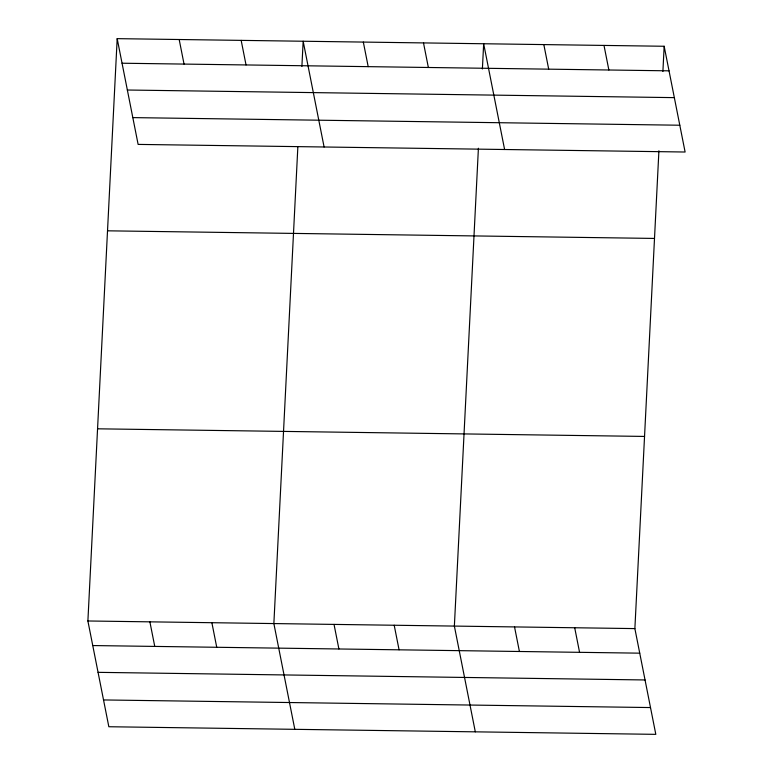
<?xml version="1.0" encoding="UTF-8"?>
<svg xmlns="http://www.w3.org/2000/svg" width="773" height="773" viewBox="0 0 773 773"><rect width="100%" height="100%" fill="white"/><g stroke="black" fill="none" stroke-linecap="round" stroke-linejoin="round"><path stroke-width="1.16" d="M658.915 150.754L634.875 628.594L655.813 734.35L108.838 726.736L87.89 620.98L117.187 38.65L664.162 46.264L685.11 152.02L138.125 144.406L117.187 38.65M297.847 146.928L273.864 623.569L294.803 729.326M301.895 66.459L303.161 41.24L324.1 146.996M478.41 148.242L454.369 626.082L475.308 731.838M482.391 68.971L483.666 43.752L504.605 149.508M662.896 71.493L664.162 46.264M122.047 63.222L669.032 70.836M127.352 90.016L674.336 97.63M132.821 117.612L679.805 125.226M107.524 230.818L654.499 238.432M97.562 428.812L644.537 436.426M87.89 620.98L634.875 628.594M92.76 645.552L639.735 653.166M98.065 672.346L645.04 679.96M103.534 699.942L650.508 707.556M604.003 45.433L608.863 69.995M543.834 44.592L548.695 69.164M574.706 627.753L579.566 652.325M423.498 42.911L428.358 67.483M514.538 626.922L519.408 651.494M363.329 42.08L368.19 66.652M394.201 625.241L399.071 649.813M241.166 40.38L246.036 64.951M334.033 624.41L338.903 648.982M179.181 39.51L184.042 64.082M211.879 622.709L216.74 647.281M149.885 621.84L154.755 646.412"/></g></svg>
